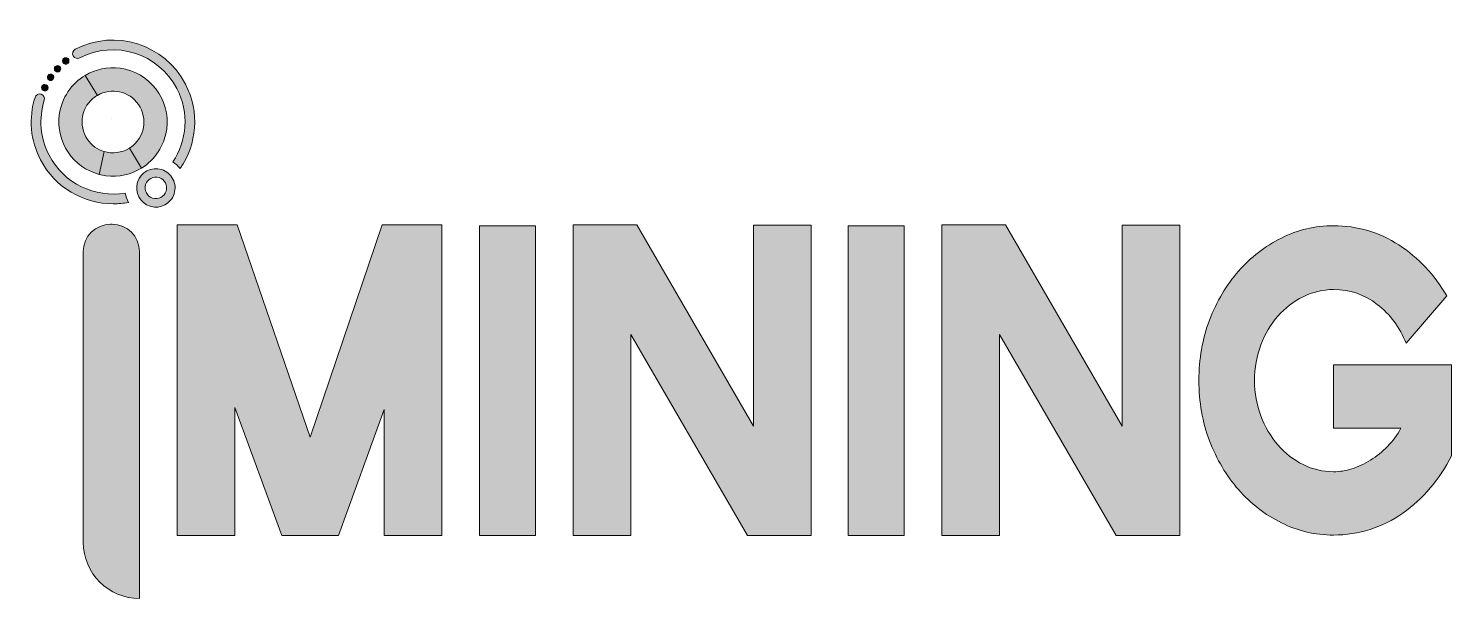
# Model space of a CAD drawing. Header units: millimetres. Extents: x 235 to 680, y -603 to -531.
# Drawn here: x 235.3 to 415.6, y -603.2 to -531.1 of the extents above; entities that cross this region are included whole.
import ezdxf

# ---------------------------------------------------------------- set-up
doc = ezdxf.new("R2010")
doc.units = ezdxf.units.MM
doc.header["$MEASUREMENT"] = 0
doc.layers.add('Logo', color=7, linetype='Continuous', lineweight=0)

# ---------------------------------------------------------------- blocks, each defined once
blk = doc.blocks.new('Block_47')
at = {"layer": 'Logo', "true_color": 0xf7941d, "transparency": 33554687}
h = blk.add_hatch(color=30, dxfattribs=at)
h.dxf.hatch_style = 2
edge = h.paths.add_edge_path()
edge.add_spline(control_points=[(240.05, -535.57), (240, -535.57), (239.94, -535.55), (239.89, -535.53), (239.84, -535.52), (239.8, -535.48), (239.76, -535.45), (239.68, -535.37), (239.64, -535.27), (239.64, -535.16), (239.64, -535.05), (239.69, -534.94), (239.76, -534.87), (239.92, -534.71), (240.19, -534.71), (240.34, -534.87), (240.42, -534.94), (240.46, -535.05), (240.46, -535.16), (240.46, -535.27), (240.42, -535.37), (240.34, -535.45), (240.3, -535.48), (240.26, -535.52), (240.21, -535.53), (240.16, -535.55), (240.11, -535.57), (240.05, -535.57)], knot_values=[0, 0, 0, 0, 1, 1, 1, 2, 2, 2, 3, 3, 3, 4, 4, 4, 5, 5, 5, 6, 6, 6, 7, 7, 7, 8, 8, 8, 9, 9, 9, 9], degree=3, periodic=0)
h = blk.add_hatch(color=30, dxfattribs=at)
h.dxf.hatch_style = 2
edge = h.paths.add_edge_path()
edge.add_spline(control_points=[(237.91, -537.57), (237.73, -537.44), (237.68, -537.18), (237.81, -537), (237.81, -537), (237.81, -537), (237.81, -537), (237.94, -536.81), (238.19, -536.77), (238.38, -536.9), (238.38, -536.9), (238.38, -536.9), (238.38, -536.9), (238.56, -537.03), (238.61, -537.28), (238.48, -537.47), (238.48, -537.47), (238.48, -537.47), (238.48, -537.47), (238.4, -537.58), (238.27, -537.64), (238.15, -537.64), (238.15, -537.64), (238.15, -537.64), (238.15, -537.64), (238.06, -537.64), (237.98, -537.62), (237.91, -537.57)], knot_values=[0, 0, 0, 0, 1, 1, 1, 2, 2, 2, 3, 3, 3, 4, 4, 4, 5, 5, 5, 6, 6, 6, 7, 7, 7, 8, 8, 8, 9, 9, 9, 9], degree=3, periodic=0)
h = blk.add_hatch(color=30, dxfattribs=at)
h.dxf.hatch_style = 2
edge = h.paths.add_edge_path()
edge.add_spline(control_points=[(238.74, -536.45), (238.57, -536.29), (238.57, -536.03), (238.73, -535.86), (238.73, -535.86), (238.73, -535.86), (238.73, -535.86), (238.73, -535.86), (238.73, -535.86), (238.73, -535.86), (238.73, -535.86), (238.73, -535.86), (238.73, -535.86), (238.89, -535.7), (239.15, -535.7), (239.31, -535.86), (239.31, -535.86), (239.31, -535.86), (239.31, -535.86), (239.47, -536.02), (239.47, -536.28), (239.31, -536.44), (239.31, -536.44), (239.31, -536.44), (239.31, -536.44), (239.23, -536.52), (239.13, -536.56), (239.02, -536.56), (239.02, -536.56), (239.02, -536.56), (239.02, -536.56), (238.92, -536.56), (238.82, -536.52), (238.74, -536.45)], knot_values=[0, 0, 0, 0, 1, 1, 1, 2, 2, 2, 3, 3, 3, 4, 4, 4, 5, 5, 5, 6, 6, 6, 7, 7, 7, 8, 8, 8, 9, 9, 9, 10, 10, 10, 11, 11, 11, 11], degree=3, periodic=0)
h = blk.add_hatch(color=30, dxfattribs=at)
h.dxf.hatch_style = 2
edge = h.paths.add_edge_path()
edge.add_spline(control_points=[(237.23, -538.92), (237.02, -538.82), (236.94, -538.58), (237.03, -538.37), (237.03, -538.37), (237.03, -538.37), (237.03, -538.37), (237.13, -538.17), (237.38, -538.08), (237.58, -538.18), (237.58, -538.18), (237.58, -538.18), (237.58, -538.18), (237.78, -538.27), (237.87, -538.52), (237.77, -538.72), (237.77, -538.72), (237.77, -538.72), (237.77, -538.72), (237.7, -538.87), (237.56, -538.96), (237.4, -538.96), (237.4, -538.96), (237.4, -538.96), (237.4, -538.96), (237.35, -538.96), (237.28, -538.94), (237.23, -538.92)], knot_values=[0, 0, 0, 0, 1, 1, 1, 2, 2, 2, 3, 3, 3, 4, 4, 4, 5, 5, 5, 6, 6, 6, 7, 7, 7, 8, 8, 8, 9, 9, 9, 9], degree=3, periodic=0)
at = {"layer": 'Logo'}
for points, knots in [([(240.05, -535.57), (240, -535.57), (239.94, -535.55), (239.89, -535.53), (239.84, -535.52), (239.8, -535.48), (239.76, -535.45), (239.68, -535.37), (239.64, -535.27), (239.64, -535.16), (239.64, -535.05), (239.69, -534.94), (239.76, -534.87), (239.92, -534.71), (240.19, -534.71), (240.34, -534.87), (240.42, -534.94), (240.46, -535.05), (240.46, -535.16), (240.46, -535.27), (240.42, -535.37), (240.34, -535.45), (240.3, -535.48), (240.26, -535.52), (240.21, -535.53), (240.16, -535.55), (240.11, -535.57), (240.05, -535.57)], [0, 0, 0, 0, 1, 1, 1, 2, 2, 2, 3, 3, 3, 4, 4, 4, 5, 5, 5, 6, 6, 6, 7, 7, 7, 8, 8, 8, 9, 9, 9, 9]), ([(237.91, -537.57), (237.73, -537.44), (237.68, -537.18), (237.81, -537), (237.81, -537), (237.81, -537), (237.81, -537), (237.94, -536.81), (238.19, -536.77), (238.38, -536.9), (238.38, -536.9), (238.38, -536.9), (238.38, -536.9), (238.56, -537.03), (238.61, -537.28), (238.48, -537.47), (238.48, -537.47), (238.48, -537.47), (238.48, -537.47), (238.4, -537.58), (238.27, -537.64), (238.15, -537.64), (238.15, -537.64), (238.15, -537.64), (238.15, -537.64), (238.06, -537.64), (237.98, -537.62), (237.91, -537.57)], [0, 0, 0, 0, 1, 1, 1, 2, 2, 2, 3, 3, 3, 4, 4, 4, 5, 5, 5, 6, 6, 6, 7, 7, 7, 8, 8, 8, 9, 9, 9, 9]), ([(238.74, -536.45), (238.57, -536.29), (238.57, -536.03), (238.73, -535.86), (238.73, -535.86), (238.73, -535.86), (238.73, -535.86), (238.73, -535.86), (238.73, -535.86), (238.73, -535.86), (238.73, -535.86), (238.73, -535.86), (238.73, -535.86), (238.89, -535.7), (239.15, -535.7), (239.31, -535.86), (239.31, -535.86), (239.31, -535.86), (239.31, -535.86), (239.47, -536.02), (239.47, -536.28), (239.31, -536.44), (239.31, -536.44), (239.31, -536.44), (239.31, -536.44), (239.23, -536.52), (239.13, -536.56), (239.02, -536.56), (239.02, -536.56), (239.02, -536.56), (239.02, -536.56), (238.92, -536.56), (238.82, -536.52), (238.74, -536.45)], [0, 0, 0, 0, 1, 1, 1, 2, 2, 2, 3, 3, 3, 4, 4, 4, 5, 5, 5, 6, 6, 6, 7, 7, 7, 8, 8, 8, 9, 9, 9, 10, 10, 10, 11, 11, 11, 11]), ([(237.23, -538.92), (237.02, -538.82), (236.94, -538.58), (237.03, -538.37), (237.03, -538.37), (237.03, -538.37), (237.03, -538.37), (237.13, -538.17), (237.38, -538.08), (237.58, -538.18), (237.58, -538.18), (237.58, -538.18), (237.58, -538.18), (237.78, -538.27), (237.87, -538.52), (237.77, -538.72), (237.77, -538.72), (237.77, -538.72), (237.77, -538.72), (237.7, -538.87), (237.56, -538.96), (237.4, -538.96), (237.4, -538.96), (237.4, -538.96), (237.4, -538.96), (237.35, -538.96), (237.28, -538.94), (237.23, -538.92)], [0, 0, 0, 0, 1, 1, 1, 2, 2, 2, 3, 3, 3, 4, 4, 4, 5, 5, 5, 6, 6, 6, 7, 7, 7, 8, 8, 8, 9, 9, 9, 9])]:
    blk.add_open_spline(points, degree=3, knots=knots, dxfattribs=at)
blk = doc.blocks.new('Block_49')
at = {"layer": 'Logo', "true_color": 0xf7941d, "transparency": 33554687}
h = blk.add_hatch(color=30, dxfattribs=at)
h.dxf.hatch_style = 2
edge = h.paths.add_edge_path()
edge.add_spline(control_points=[(254.55, -548.78), (256.66, -545.72), (257.06, -541.62), (255.22, -538.1), (252.58, -533.03), (246.31, -531.05), (241.25, -533.69), (240.95, -533.85), (240.83, -534.22), (240.99, -534.52), (241.15, -534.82), (241.52, -534.94), (241.82, -534.78), (246.28, -532.46), (251.81, -534.2), (254.14, -538.67), (255.73, -541.72), (255.41, -545.27), (253.63, -547.95), (253.98, -548.18), (254.29, -548.46), (254.55, -548.78)], knot_values=[0, 0, 0, 0, 1, 1, 1, 2, 2, 2, 3, 3, 3, 4, 4, 4, 5, 5, 5, 6, 6, 6, 7, 7, 7, 7], degree=3, periodic=0)
h = blk.add_hatch(color=30, dxfattribs=at)
h.dxf.hatch_style = 2
edge = h.paths.add_edge_path()
edge.add_spline(control_points=[(237.94, -547.1), (236.82, -544.94), (236.6, -542.47), (237.33, -540.14), (237.43, -539.82), (237.25, -539.47), (236.93, -539.37), (236.6, -539.27), (236.26, -539.45), (236.16, -539.77), (235.33, -542.41), (235.58, -545.22), (236.86, -547.67), (238.7, -551.22), (242.32, -553.25), (246.07, -553.25), (246.71, -553.25), (247.35, -553.19), (247.99, -553.06), (247.8, -552.69), (247.67, -552.29), (247.6, -551.88), (243.79, -552.53), (239.82, -550.71), (237.94, -547.1)], knot_values=[0, 0, 0, 0, 1, 1, 1, 2, 2, 2, 3, 3, 3, 4, 4, 4, 5, 5, 5, 6, 6, 6, 7, 7, 7, 8, 8, 8, 8], degree=3, periodic=0)
at = {"layer": 'Logo'}
for points, knots in [([(254.55, -548.78), (256.66, -545.72), (257.06, -541.62), (255.22, -538.1), (252.58, -533.03), (246.31, -531.05), (241.25, -533.69), (240.95, -533.85), (240.83, -534.22), (240.99, -534.52), (241.15, -534.82), (241.52, -534.94), (241.82, -534.78), (246.28, -532.46), (251.81, -534.2), (254.14, -538.67), (255.73, -541.72), (255.41, -545.27), (253.63, -547.95), (253.98, -548.18), (254.29, -548.46), (254.55, -548.78)], [0, 0, 0, 0, 1, 1, 1, 2, 2, 2, 3, 3, 3, 4, 4, 4, 5, 5, 5, 6, 6, 6, 7, 7, 7, 7]), ([(237.94, -547.1), (236.82, -544.94), (236.6, -542.47), (237.33, -540.14), (237.43, -539.82), (237.25, -539.47), (236.93, -539.37), (236.6, -539.27), (236.26, -539.45), (236.16, -539.77), (235.33, -542.41), (235.58, -545.22), (236.86, -547.67), (238.7, -551.22), (242.32, -553.25), (246.07, -553.25), (246.71, -553.25), (247.35, -553.19), (247.99, -553.06), (247.8, -552.69), (247.67, -552.29), (247.6, -551.88), (243.79, -552.53), (239.82, -550.71), (237.94, -547.1)], [0, 0, 0, 0, 1, 1, 1, 2, 2, 2, 3, 3, 3, 4, 4, 4, 5, 5, 5, 6, 6, 6, 7, 7, 7, 8, 8, 8, 8])]:
    blk.add_open_spline(points, degree=3, knots=knots, dxfattribs=at)
blk = doc.blocks.new('Block_48')
at = {"layer": 'Logo', "true_color": 0xf7941d, "transparency": 33554687}
h = blk.add_hatch(color=30, dxfattribs=at)
h.dxf.hatch_style = 2
edge = h.paths.add_edge_path()
edge.add_spline(control_points=[(250.17, -550.82), (249.95, -551.54), (250.35, -552.31), (251.06, -552.53), (251.41, -552.64), (251.78, -552.61), (252.1, -552.44), (252.43, -552.28), (252.66, -551.99), (252.77, -551.64), (252.88, -551.3), (252.85, -550.93), (252.68, -550.6), (252.51, -550.28), (252.23, -550.04), (251.88, -549.93), (251.16, -549.71), (250.4, -550.11), (250.17, -550.82), (250.17, -550.82), (250.17, -550.82), (250.17, -550.82)], knot_values=[0, 0, 0, 0, 1, 1, 1, 2, 2, 2, 3, 3, 3, 4, 4, 4, 5, 5, 5, 6, 6, 6, 7, 7, 7, 7], degree=3, periodic=0)
edge = h.paths.add_edge_path()
edge.add_spline(control_points=[(251.47, -553.67), (251.23, -553.67), (250.98, -553.63), (250.74, -553.56), (249.46, -553.15), (248.75, -551.78), (249.15, -550.5), (249.15, -550.5), (249.15, -550.5), (249.15, -550.5), (249.55, -549.22), (250.92, -548.51), (252.2, -548.91), (252.82, -549.11), (253.33, -549.53), (253.63, -550.11), (253.93, -550.69), (253.99, -551.34), (253.79, -551.97), (253.6, -552.59), (253.17, -553.09), (252.6, -553.39), (252.24, -553.58), (251.86, -553.67), (251.47, -553.67)], knot_values=[0, 0, 0, 0, 1, 1, 1, 2, 2, 2, 3, 3, 3, 4, 4, 4, 5, 5, 5, 6, 6, 6, 7, 7, 7, 8, 8, 8, 8], degree=3, periodic=0)
at = {"layer": 'Logo'}
for points, knots in [([(251.47, -553.67), (251.23, -553.67), (250.98, -553.63), (250.74, -553.56), (249.46, -553.15), (248.75, -551.78), (249.15, -550.5), (249.15, -550.5), (249.15, -550.5), (249.15, -550.5), (249.55, -549.22), (250.92, -548.51), (252.2, -548.91), (252.82, -549.11), (253.33, -549.53), (253.63, -550.11), (253.93, -550.69), (253.99, -551.34), (253.79, -551.97), (253.6, -552.59), (253.17, -553.09), (252.6, -553.39), (252.24, -553.58), (251.86, -553.67), (251.47, -553.67)], [0, 0, 0, 0, 1, 1, 1, 2, 2, 2, 3, 3, 3, 4, 4, 4, 5, 5, 5, 6, 6, 6, 7, 7, 7, 8, 8, 8, 8]), ([(250.17, -550.82), (249.95, -551.54), (250.35, -552.31), (251.06, -552.53), (251.41, -552.64), (251.78, -552.61), (252.1, -552.44), (252.43, -552.28), (252.66, -551.99), (252.77, -551.64), (252.88, -551.3), (252.85, -550.93), (252.68, -550.6), (252.51, -550.28), (252.23, -550.04), (251.88, -549.93), (251.16, -549.71), (250.4, -550.11), (250.17, -550.82), (250.17, -550.82), (250.17, -550.82), (250.17, -550.82)], [0, 0, 0, 0, 1, 1, 1, 2, 2, 2, 3, 3, 3, 4, 4, 4, 5, 5, 5, 6, 6, 6, 7, 7, 7, 7])]:
    blk.add_open_spline(points, degree=3, knots=knots, dxfattribs=at)
blk.add_blockref('Block_49', (0, 0), dxfattribs=at)
blk = doc.blocks.new('Block_50')
at = {"layer": 'Logo', "true_color": 0xf7941d, "transparency": 33554687}
h = blk.add_hatch(color=30, dxfattribs=at)
h.dxf.hatch_style = 2
edge = h.paths.add_edge_path()
edge.add_spline(control_points=[(242.82, -545.1), (241.59, -543.32), (242.04, -540.89), (243.82, -539.66), (243.9, -539.61), (243.98, -539.56), (244.06, -539.52), (244.06, -539.52), (242.53, -536.99), (242.53, -536.99), (240.79, -538.03), (239.52, -539.82), (239.24, -541.98), (238.78, -545.45), (240.99, -548.66), (244.29, -549.52), (244.29, -549.52), (244.92, -546.63), (244.92, -546.63), (244.09, -546.39), (243.34, -545.87), (242.82, -545.1)], knot_values=[0, 0, 0, 0, 1, 1, 1, 2, 2, 2, 3, 3, 3, 4, 4, 4, 5, 5, 5, 6, 6, 6, 7, 7, 7, 7], degree=3, periodic=0)
at = {"layer": 'Logo', "true_color": 0xfcba63, "transparency": 33554687}
h = blk.add_hatch(color=31, dxfattribs=at)
h.dxf.hatch_style = 2
edge = h.paths.add_edge_path()
edge.add_spline(control_points=[(246.94, -536.08), (245.35, -535.87), (243.81, -536.23), (242.53, -536.99), (242.53, -536.99), (244.06, -539.52), (244.06, -539.52), (245.82, -538.49), (248.09, -538.97), (249.26, -540.67), (250.49, -542.45), (250.04, -544.89), (248.26, -546.11), (248.21, -546.14), (248.17, -546.16), (248.12, -546.19), (248.12, -546.19), (249.66, -548.72), (249.66, -548.72), (251.34, -547.67), (252.56, -545.91), (252.84, -543.79), (253.34, -540.03), (250.7, -536.58), (246.94, -536.08)], knot_values=[0, 0, 0, 0, 1, 1, 1, 2, 2, 2, 3, 3, 3, 4, 4, 4, 5, 5, 5, 6, 6, 6, 7, 7, 7, 8, 8, 8, 8], degree=3, periodic=0)
at = {"layer": 'Logo', "true_color": 0xffdaa2, "transparency": 33554687}
h = blk.add_hatch(color=41, dxfattribs=at)
h.dxf.hatch_style = 2
edge = h.paths.add_edge_path()
edge.add_spline(control_points=[(244.92, -546.63), (244.92, -546.63), (244.29, -549.52), (244.29, -549.52), (244.57, -549.59), (244.85, -549.65), (245.14, -549.69), (246.77, -549.91), (248.35, -549.53), (249.66, -548.72), (249.66, -548.72), (248.12, -546.19), (248.12, -546.19), (247.13, -546.81), (245.97, -546.94), (244.92, -546.63)], knot_values=[0, 0, 0, 0, 1, 1, 1, 2, 2, 2, 3, 3, 3, 4, 4, 4, 5, 5, 5, 5], degree=3, periodic=0)
at = {"layer": 'Logo'}
for points in [[(244.06, -539.52), (242.53, -536.99), (244.06, -539.52)], [(245.83, -542.43), (245.83, -542.43), (245.83, -542.43)], [(248.12, -546.19), (249.66, -548.72), (248.12, -546.19)]]:
    blk.add_lwpolyline(points, close=True, dxfattribs=at)
for points, knots in [([(242.82, -545.1), (241.59, -543.32), (242.04, -540.89), (243.82, -539.66), (243.9, -539.61), (243.98, -539.56), (244.06, -539.52), (244.06, -539.52), (242.53, -536.99), (242.53, -536.99), (240.79, -538.03), (239.52, -539.82), (239.24, -541.98), (238.78, -545.45), (240.99, -548.66), (244.29, -549.52), (244.29, -549.52), (244.92, -546.63), (244.92, -546.63), (244.09, -546.39), (243.34, -545.87), (242.82, -545.1)], [0, 0, 0, 0, 1, 1, 1, 2, 2, 2, 3, 3, 3, 4, 4, 4, 5, 5, 5, 6, 6, 6, 7, 7, 7, 7]), ([(246.94, -536.08), (245.35, -535.87), (243.81, -536.23), (242.53, -536.99), (242.53, -536.99), (244.06, -539.52), (244.06, -539.52), (245.82, -538.49), (248.09, -538.97), (249.26, -540.67), (250.49, -542.45), (250.04, -544.89), (248.26, -546.11), (248.21, -546.14), (248.17, -546.16), (248.12, -546.19), (248.12, -546.19), (249.66, -548.72), (249.66, -548.72), (251.34, -547.67), (252.56, -545.91), (252.84, -543.79), (253.34, -540.03), (250.7, -536.58), (246.94, -536.08)], [0, 0, 0, 0, 1, 1, 1, 2, 2, 2, 3, 3, 3, 4, 4, 4, 5, 5, 5, 6, 6, 6, 7, 7, 7, 8, 8, 8, 8]), ([(244.92, -546.63), (244.92, -546.63), (244.29, -549.52), (244.29, -549.52), (244.57, -549.59), (244.85, -549.65), (245.14, -549.69), (246.77, -549.91), (248.35, -549.53), (249.66, -548.72), (249.66, -548.72), (248.12, -546.19), (248.12, -546.19), (247.13, -546.81), (245.97, -546.94), (244.92, -546.63)], [0, 0, 0, 0, 1, 1, 1, 2, 2, 2, 3, 3, 3, 4, 4, 4, 5, 5, 5, 5])]:
    blk.add_open_spline(points, degree=3, knots=knots, dxfattribs=at)
blk = doc.blocks.new('Block_46')
at = {"layer": 'Logo', "true_color": 0xfcba63, "transparency": 33554687}
h = blk.add_hatch(color=31, dxfattribs=at)
h.dxf.hatch_style = 2
edge = h.paths.add_edge_path()
edge.add_spline(control_points=[(248.26, -546.11), (248.21, -546.14), (248.17, -546.16), (248.12, -546.19), (247.13, -546.81), (245.97, -546.94), (244.92, -546.63), (244.09, -546.39), (243.34, -545.87), (242.82, -545.1), (241.59, -543.32), (242.04, -540.89), (243.82, -539.66), (243.9, -539.61), (243.98, -539.56), (244.06, -539.52), (245.82, -538.49), (248.09, -538.97), (249.26, -540.67), (250.49, -542.45), (250.04, -544.89), (248.26, -546.11)], knot_values=[0, 0, 0, 0, 1, 1, 1, 2, 2, 2, 3, 3, 3, 4, 4, 4, 5, 5, 5, 6, 6, 6, 7, 7, 7, 7], degree=3, periodic=0)
edge = h.paths.add_edge_path()
edge.add_spline(control_points=[(246.94, -536.08), (245.35, -535.87), (243.81, -536.23), (242.53, -536.99), (240.79, -538.03), (239.52, -539.82), (239.24, -541.98), (238.78, -545.45), (240.99, -548.66), (244.29, -549.52), (244.57, -549.59), (244.85, -549.65), (245.14, -549.69), (246.77, -549.91), (248.35, -549.53), (249.66, -548.72), (251.34, -547.67), (252.56, -545.91), (252.84, -543.79), (253.34, -540.03), (250.7, -536.58), (246.94, -536.08)], knot_values=[0, 0, 0, 0, 1, 1, 1, 2, 2, 2, 3, 3, 3, 4, 4, 4, 5, 5, 5, 6, 6, 6, 7, 7, 7, 7], degree=3, periodic=0)
at = {"layer": 'Logo'}
for points in [[(246.94, -536.08), (245.35, -535.87), (243.81, -536.23), (242.53, -536.99), (240.79, -538.03), (239.52, -539.82), (239.24, -541.98), (238.78, -545.45), (240.99, -548.66), (244.29, -549.52), (244.57, -549.59), (244.85, -549.65), (245.14, -549.69), (246.77, -549.91), (248.35, -549.53), (249.66, -548.72), (251.34, -547.67), (252.56, -545.91), (252.84, -543.79), (253.34, -540.03), (250.7, -536.58), (246.94, -536.08)], [(248.26, -546.11), (248.21, -546.14), (248.17, -546.16), (248.12, -546.19), (247.13, -546.81), (245.97, -546.94), (244.92, -546.63), (244.09, -546.39), (243.34, -545.87), (242.82, -545.1), (241.59, -543.32), (242.04, -540.89), (243.82, -539.66), (243.9, -539.61), (243.98, -539.56), (244.06, -539.52), (245.82, -538.49), (248.09, -538.97), (249.26, -540.67), (250.49, -542.45), (250.04, -544.89), (248.26, -546.11)]]:
    blk.add_open_spline(points, degree=3, knots=[0, 0, 0, 0, 1, 1, 1, 2, 2, 2, 3, 3, 3, 4, 4, 4, 5, 5, 5, 6, 6, 6, 7, 7, 7, 7], dxfattribs=at)
for name in ['Block_48', 'Block_47', 'Block_50']:
    blk.add_blockref(name, (0, 0), dxfattribs=at)

msp = doc.modelspace()

# ---------------------------------------------------------------- hatches: boundary and pattern name
at = {"layer": 'Logo', "true_color": 0xf7941d, "transparency": 33554687}
h = msp.add_hatch(color=30, dxfattribs=at)
h.dxf.hatch_style = 2
edge = h.paths.add_edge_path()
edge.add_spline(control_points=[(249.39, -559.29), (249.39, -559.29), (249.39, -603.21), (249.39, -603.21), (249.39, -603.21), (249.39, -603.21), (249.39, -603.21), (245.46, -603.21), (242.28, -600.02), (242.28, -596.09), (242.28, -596.09), (242.28, -559.29), (242.28, -559.29), (242.28, -557.38), (243.83, -555.83), (245.74, -555.83), (245.74, -555.83), (245.93, -555.83), (245.93, -555.83), (247.84, -555.83), (249.39, -557.38), (249.39, -559.29)], knot_values=[0, 0, 0, 0, 1, 1, 1, 2, 2, 2, 3, 3, 3, 4, 4, 4, 5, 5, 5, 6, 6, 6, 7, 7, 7, 7], degree=3, periodic=0)
at = {"layer": 'Logo', "true_color": 0x002741, "transparency": 33554687}
h = msp.add_hatch(color=158, dxfattribs=at)
h.dxf.hatch_style = 2
edge = h.paths.add_edge_path()
edge.add_spline(control_points=[(261.48, -595.24), (261.48, -595.24), (254.17, -595.24), (254.17, -595.24), (254.17, -595.24), (254.17, -555.92), (254.17, -555.92), (254.17, -555.92), (261.76, -555.92), (261.76, -555.92), (261.76, -555.92), (271.03, -582.77), (271.03, -582.77), (271.03, -582.77), (280.16, -555.92), (280.16, -555.92), (280.16, -555.92), (287.69, -555.92), (287.69, -555.92), (287.69, -555.92), (287.69, -595.24), (287.69, -595.24), (287.69, -595.24), (280.39, -595.24), (280.39, -595.24), (280.39, -595.24), (280.39, -579.3), (280.39, -579.3), (280.39, -579.3), (274.63, -595.24), (274.63, -595.24), (274.63, -595.24), (267.42, -595.24), (267.42, -595.24), (267.42, -595.24), (261.48, -579.03), (261.48, -579.03), (261.48, -579.03), (261.48, -595.24), (261.48, -595.24)], knot_values=[0, 0, 0, 0, 1, 1, 1, 2, 2, 2, 3, 3, 3, 4, 4, 4, 5, 5, 5, 6, 6, 6, 7, 7, 7, 8, 8, 8, 9, 9, 9, 10, 10, 10, 11, 11, 11, 12, 12, 12, 13, 13, 13, 13], degree=3, periodic=0)
h = msp.add_hatch(color=158, dxfattribs=at)
h.dxf.hatch_style = 2
edge = h.paths.add_edge_path()
edge.add_spline(control_points=[(299.58, -556.03), (299.58, -556.03), (299.58, -595.24), (299.58, -595.24), (299.58, -595.24), (292.46, -595.24), (292.46, -595.24), (292.46, -595.24), (292.46, -556.03), (292.46, -556.03), (292.46, -556.03), (299.58, -556.03), (299.58, -556.03)], knot_values=[0, 0, 0, 0, 1, 1, 1, 2, 2, 2, 3, 3, 3, 4, 4, 4, 4], degree=3, periodic=0)
h = msp.add_hatch(color=158, dxfattribs=at)
h.dxf.hatch_style = 2
edge = h.paths.add_edge_path()
edge.add_spline(control_points=[(327.2, -555.97), (327.2, -555.97), (334.5, -555.97), (334.5, -555.97), (334.5, -555.97), (334.5, -595.24), (334.5, -595.24), (334.5, -595.24), (326.45, -595.24), (326.45, -595.24), (326.45, -595.24), (311.65, -569.77), (311.65, -569.77), (311.65, -569.77), (311.65, -595.24), (311.65, -595.24), (311.65, -595.24), (304.35, -595.24), (304.35, -595.24), (304.35, -595.24), (304.35, -555.92), (304.35, -555.92), (304.35, -555.92), (312.4, -555.92), (312.4, -555.92), (312.4, -555.92), (327.2, -581.38), (327.2, -581.38), (327.2, -581.38), (327.2, -555.97), (327.2, -555.97)], knot_values=[0, 0, 0, 0, 1, 1, 1, 2, 2, 2, 3, 3, 3, 4, 4, 4, 5, 5, 5, 6, 6, 6, 7, 7, 7, 8, 8, 8, 9, 9, 9, 10, 10, 10, 10], degree=3, periodic=0)
h = msp.add_hatch(color=158, dxfattribs=at)
h.dxf.hatch_style = 2
edge = h.paths.add_edge_path()
edge.add_spline(control_points=[(346.3, -556.03), (346.3, -556.03), (346.3, -595.24), (346.3, -595.24), (346.3, -595.24), (339.18, -595.24), (339.18, -595.24), (339.18, -595.24), (339.18, -556.03), (339.18, -556.03), (339.18, -556.03), (346.3, -556.03), (346.3, -556.03)], knot_values=[0, 0, 0, 0, 1, 1, 1, 2, 2, 2, 3, 3, 3, 4, 4, 4, 4], degree=3, periodic=0)
h = msp.add_hatch(color=158, dxfattribs=at)
h.dxf.hatch_style = 2
edge = h.paths.add_edge_path()
edge.add_spline(control_points=[(373.91, -555.97), (373.91, -555.97), (381.21, -555.97), (381.21, -555.97), (381.21, -555.97), (381.21, -595.24), (381.21, -595.24), (381.21, -595.24), (373.16, -595.24), (373.16, -595.24), (373.16, -595.24), (358.37, -569.77), (358.37, -569.77), (358.37, -569.77), (358.37, -595.24), (358.37, -595.24), (358.37, -595.24), (351.06, -595.24), (351.06, -595.24), (351.06, -595.24), (351.06, -555.92), (351.06, -555.92), (351.06, -555.92), (359.12, -555.92), (359.12, -555.92), (359.12, -555.92), (373.91, -581.38), (373.91, -581.38), (373.91, -581.38), (373.91, -555.97), (373.91, -555.97)], knot_values=[0, 0, 0, 0, 1, 1, 1, 2, 2, 2, 3, 3, 3, 4, 4, 4, 5, 5, 5, 6, 6, 6, 7, 7, 7, 8, 8, 8, 9, 9, 9, 10, 10, 10, 10], degree=3, periodic=0)
h = msp.add_hatch(color=158, dxfattribs=at)
h.dxf.hatch_style = 2
edge = h.paths.add_edge_path()
edge.add_spline(control_points=[(400.7, -573.63), (400.7, -573.63), (415.64, -573.63), (415.64, -573.63), (415.64, -573.63), (415.64, -585.13), (415.64, -585.13), (414.89, -586.63), (413.99, -587.99), (412.95, -589.22), (411.9, -590.45), (410.74, -591.51), (409.46, -592.4), (408.18, -593.29), (406.8, -593.98), (405.31, -594.46), (403.83, -594.94), (402.29, -595.18), (400.7, -595.18), (398.36, -595.18), (396.15, -594.67), (394.08, -593.63), (392, -592.6), (390.19, -591.2), (388.65, -589.43), (387.1, -587.67), (385.88, -585.6), (384.97, -583.23), (384.07, -580.86), (383.62, -578.32), (383.62, -575.61), (383.62, -572.9), (384.07, -570.35), (384.97, -567.98), (385.88, -565.61), (387.1, -563.54), (388.65, -561.78), (390.19, -560.01), (392, -558.61), (394.08, -557.58), (396.15, -556.54), (398.36, -556.03), (400.7, -556.03), (403.73, -556.03), (406.49, -556.84), (408.97, -558.46), (411.45, -560.08), (413.47, -562.23), (415.03, -564.91), (415.03, -564.91), (409.88, -570.9), (409.88, -570.9), (409.07, -568.86), (407.85, -567.22), (406.23, -565.98), (404.6, -564.73), (402.76, -564.1), (400.7, -564.1), (399.33, -564.1), (398.03, -564.41), (396.82, -565.01), (395.6, -565.62), (394.54, -566.44), (393.63, -567.47), (392.73, -568.51), (392.01, -569.72), (391.48, -571.11), (390.95, -572.5), (390.68, -574), (390.68, -575.61), (390.68, -577.21), (390.95, -578.71), (391.48, -580.1), (392.01, -581.49), (392.73, -582.71), (393.63, -583.76), (394.54, -584.82), (395.6, -585.65), (396.82, -586.25), (398.03, -586.86), (399.33, -587.16), (400.7, -587.16), (401.45, -587.16), (402.22, -587.04), (403.02, -586.79), (403.82, -586.54), (404.6, -586.17), (405.38, -585.69), (406.16, -585.21), (406.88, -584.63), (407.54, -583.95), (408.19, -583.27), (408.76, -582.51), (409.22, -581.65), (409.22, -581.65), (400.7, -581.65), (400.7, -581.65), (400.7, -581.65), (400.7, -573.63), (400.7, -573.63)], knot_values=[0, 0, 0, 0, 1, 1, 1, 2, 2, 2, 3, 3, 3, 4, 4, 4, 5, 5, 5, 6, 6, 6, 7, 7, 7, 8, 8, 8, 9, 9, 9, 10, 10, 10, 11, 11, 11, 12, 12, 12, 13, 13, 13, 14, 14, 14, 15, 15, 15, 16, 16, 16, 17, 17, 17, 18, 18, 18, 19, 19, 19, 20, 20, 20, 21, 21, 21, 22, 22, 22, 23, 23, 23, 24, 24, 24, 25, 25, 25, 26, 26, 26, 27, 27, 27, 28, 28, 28, 29, 29, 29, 30, 30, 30, 31, 31, 31, 32, 32, 32, 33, 33, 33, 33], degree=3, periodic=0)

# ---------------------------------------------------------------- linework, layer by layer
at = {"layer": 'Logo'}
for points in [[(280.36, -595.64)], [(280.39, -595.24)]]:
    msp.add_lwpolyline(points, dxfattribs=at)
at = {"layer": 'Logo', "color": 30, "lineweight": 80, "true_color": 0xf7941d}
msp.add_lwpolyline([(262.52, -602.45)], dxfattribs=at)
at = {"layer": 'Logo'}
for points, knots in [([(249.39, -559.29), (249.39, -559.29), (249.39, -603.21), (249.39, -603.21), (249.39, -603.21), (249.39, -603.21), (249.39, -603.21), (245.46, -603.21), (242.28, -600.02), (242.28, -596.09), (242.28, -596.09), (242.28, -559.29), (242.28, -559.29), (242.28, -557.38), (243.83, -555.83), (245.74, -555.83), (245.74, -555.83), (245.93, -555.83), (245.93, -555.83), (247.84, -555.83), (249.39, -557.38), (249.39, -559.29)], [0, 0, 0, 0, 1, 1, 1, 2, 2, 2, 3, 3, 3, 4, 4, 4, 5, 5, 5, 6, 6, 6, 7, 7, 7, 7]), ([(261.48, -595.24), (261.48, -595.24), (254.17, -595.24), (254.17, -595.24), (254.17, -595.24), (254.17, -555.92), (254.17, -555.92), (254.17, -555.92), (261.76, -555.92), (261.76, -555.92), (261.76, -555.92), (271.03, -582.77), (271.03, -582.77), (271.03, -582.77), (280.16, -555.92), (280.16, -555.92), (280.16, -555.92), (287.69, -555.92), (287.69, -555.92), (287.69, -555.92), (287.69, -595.24), (287.69, -595.24), (287.69, -595.24), (280.39, -595.24), (280.39, -595.24), (280.39, -595.24), (280.39, -579.3), (280.39, -579.3), (280.39, -579.3), (274.63, -595.24), (274.63, -595.24), (274.63, -595.24), (267.42, -595.24), (267.42, -595.24), (267.42, -595.24), (261.48, -579.03), (261.48, -579.03), (261.48, -579.03), (261.48, -595.24), (261.48, -595.24)], [0, 0, 0, 0, 1, 1, 1, 2, 2, 2, 3, 3, 3, 4, 4, 4, 5, 5, 5, 6, 6, 6, 7, 7, 7, 8, 8, 8, 9, 9, 9, 10, 10, 10, 11, 11, 11, 12, 12, 12, 13, 13, 13, 13]), ([(299.58, -556.03), (299.58, -556.03), (299.58, -595.24), (299.58, -595.24), (299.58, -595.24), (292.46, -595.24), (292.46, -595.24), (292.46, -595.24), (292.46, -556.03), (292.46, -556.03), (292.46, -556.03), (299.58, -556.03), (299.58, -556.03)], [0, 0, 0, 0, 1, 1, 1, 2, 2, 2, 3, 3, 3, 4, 4, 4, 4]), ([(327.2, -555.97), (327.2, -555.97), (334.5, -555.97), (334.5, -555.97), (334.5, -555.97), (334.5, -595.24), (334.5, -595.24), (334.5, -595.24), (326.45, -595.24), (326.45, -595.24), (326.45, -595.24), (311.65, -569.77), (311.65, -569.77), (311.65, -569.77), (311.65, -595.24), (311.65, -595.24), (311.65, -595.24), (304.35, -595.24), (304.35, -595.24), (304.35, -595.24), (304.35, -555.92), (304.35, -555.92), (304.35, -555.92), (312.4, -555.92), (312.4, -555.92), (312.4, -555.92), (327.2, -581.38), (327.2, -581.38), (327.2, -581.38), (327.2, -555.97), (327.2, -555.97)], [0, 0, 0, 0, 1, 1, 1, 2, 2, 2, 3, 3, 3, 4, 4, 4, 5, 5, 5, 6, 6, 6, 7, 7, 7, 8, 8, 8, 9, 9, 9, 10, 10, 10, 10]), ([(346.3, -556.03), (346.3, -556.03), (346.3, -595.24), (346.3, -595.24), (346.3, -595.24), (339.18, -595.24), (339.18, -595.24), (339.18, -595.24), (339.18, -556.03), (339.18, -556.03), (339.18, -556.03), (346.3, -556.03), (346.3, -556.03)], [0, 0, 0, 0, 1, 1, 1, 2, 2, 2, 3, 3, 3, 4, 4, 4, 4]), ([(373.91, -555.97), (373.91, -555.97), (381.21, -555.97), (381.21, -555.97), (381.21, -555.97), (381.21, -595.24), (381.21, -595.24), (381.21, -595.24), (373.16, -595.24), (373.16, -595.24), (373.16, -595.24), (358.37, -569.77), (358.37, -569.77), (358.37, -569.77), (358.37, -595.24), (358.37, -595.24), (358.37, -595.24), (351.06, -595.24), (351.06, -595.24), (351.06, -595.24), (351.06, -555.92), (351.06, -555.92), (351.06, -555.92), (359.12, -555.92), (359.12, -555.92), (359.12, -555.92), (373.91, -581.38), (373.91, -581.38), (373.91, -581.38), (373.91, -555.97), (373.91, -555.97)], [0, 0, 0, 0, 1, 1, 1, 2, 2, 2, 3, 3, 3, 4, 4, 4, 5, 5, 5, 6, 6, 6, 7, 7, 7, 8, 8, 8, 9, 9, 9, 10, 10, 10, 10]), ([(400.7, -573.63), (400.7, -573.63), (415.64, -573.63), (415.64, -573.63), (415.64, -573.63), (415.64, -585.13), (415.64, -585.13), (414.89, -586.63), (413.99, -587.99), (412.95, -589.22), (411.9, -590.45), (410.74, -591.51), (409.46, -592.4), (408.18, -593.29), (406.8, -593.98), (405.31, -594.46), (403.83, -594.94), (402.29, -595.18), (400.7, -595.18), (398.36, -595.18), (396.15, -594.67), (394.08, -593.63), (392, -592.6), (390.19, -591.2), (388.65, -589.43), (387.1, -587.67), (385.88, -585.6), (384.97, -583.23), (384.07, -580.86), (383.62, -578.32), (383.62, -575.61), (383.62, -572.9), (384.07, -570.35), (384.97, -567.98), (385.88, -565.61), (387.1, -563.54), (388.65, -561.78), (390.19, -560.01), (392, -558.61), (394.08, -557.58), (396.15, -556.54), (398.36, -556.03), (400.7, -556.03), (403.73, -556.03), (406.49, -556.84), (408.97, -558.46), (411.45, -560.08), (413.47, -562.23), (415.03, -564.91), (415.03, -564.91), (409.88, -570.9), (409.88, -570.9), (409.07, -568.86), (407.85, -567.22), (406.23, -565.98), (404.6, -564.73), (402.76, -564.1), (400.7, -564.1), (399.33, -564.1), (398.03, -564.41), (396.82, -565.01), (395.6, -565.62), (394.54, -566.44), (393.63, -567.47), (392.73, -568.51), (392.01, -569.72), (391.48, -571.11), (390.95, -572.5), (390.68, -574), (390.68, -575.61), (390.68, -577.21), (390.95, -578.71), (391.48, -580.1), (392.01, -581.49), (392.73, -582.71), (393.63, -583.76), (394.54, -584.82), (395.6, -585.65), (396.82, -586.25), (398.03, -586.86), (399.33, -587.16), (400.7, -587.16), (401.45, -587.16), (402.22, -587.04), (403.02, -586.79), (403.82, -586.54), (404.6, -586.17), (405.38, -585.69), (406.16, -585.21), (406.88, -584.63), (407.54, -583.95), (408.19, -583.27), (408.76, -582.51), (409.22, -581.65), (409.22, -581.65), (400.7, -581.65), (400.7, -581.65), (400.7, -581.65), (400.7, -573.63), (400.7, -573.63)], [0, 0, 0, 0, 1, 1, 1, 2, 2, 2, 3, 3, 3, 4, 4, 4, 5, 5, 5, 6, 6, 6, 7, 7, 7, 8, 8, 8, 9, 9, 9, 10, 10, 10, 11, 11, 11, 12, 12, 12, 13, 13, 13, 14, 14, 14, 15, 15, 15, 16, 16, 16, 17, 17, 17, 18, 18, 18, 19, 19, 19, 20, 20, 20, 21, 21, 21, 22, 22, 22, 23, 23, 23, 24, 24, 24, 25, 25, 25, 26, 26, 26, 27, 27, 27, 28, 28, 28, 29, 29, 29, 30, 30, 30, 31, 31, 31, 32, 32, 32, 33, 33, 33, 33])]:
    msp.add_open_spline(points, degree=3, knots=knots, dxfattribs=at)

# ---------------------------------------------------------------- block references
msp.add_blockref('Block_46', (0, 0), dxfattribs=at)

doc.saveas('drawing.dxf')
